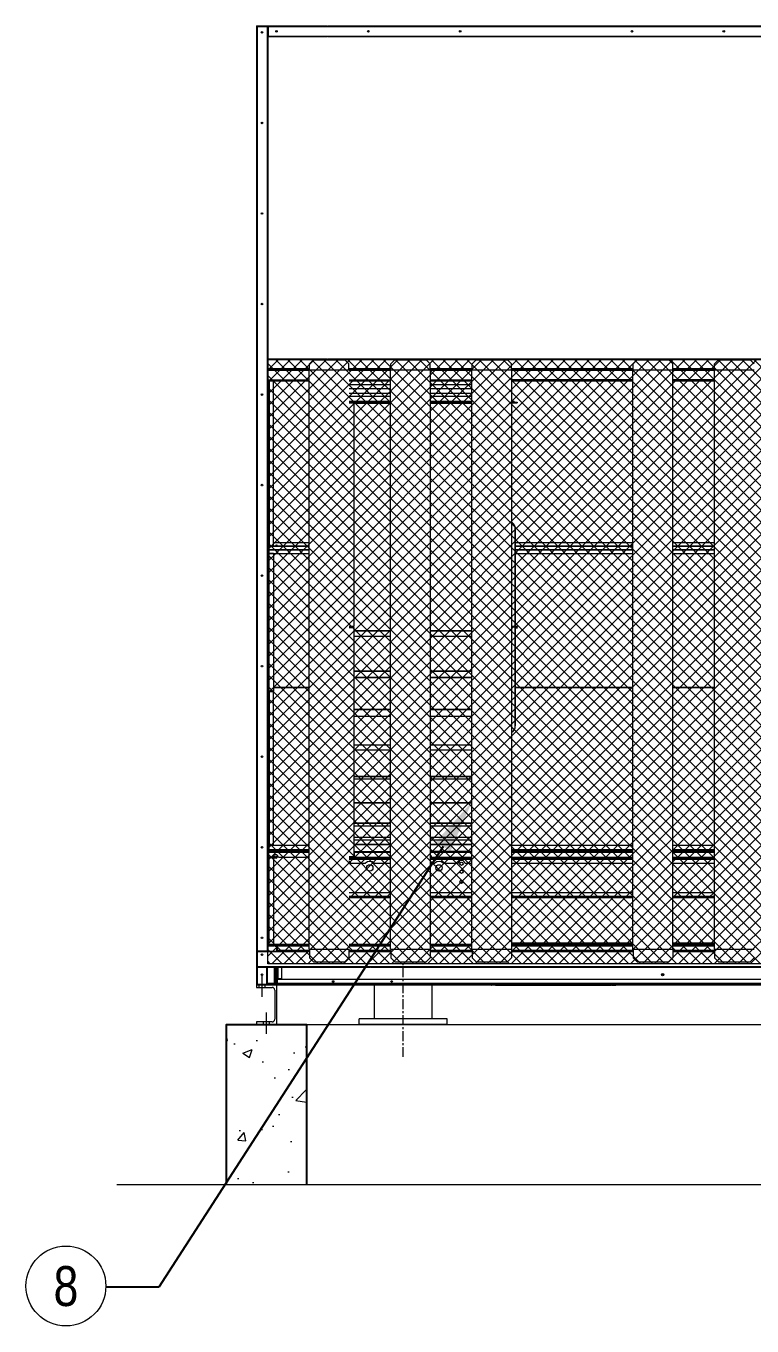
# Model space of a CAD drawing. Header units: millimetres. Extents: x -17070 to 43320, y -291348 to 36448.
# Drawn here: x 31041 to 33767, y 20852 to 25733 of the extents above; entities that cross this region are included whole.
import ezdxf
from ezdxf import colors
from ezdxf.entities.mleader import LeaderData, LeaderLine
from ezdxf.enums import TextEntityAlignment as Align
from ezdxf.math import Vec2, Vec3

# ---------------------------------------------------------------- set-up
doc = ezdxf.new("R2010")
doc.units = ezdxf.units.MM
for name, pattern in [('CENTER', [2, 1.25, -0.25, 0.25, -0.25]), ('CENTERX2', [4, 2.5, -0.5, 0.5, -0.5]), ('HIDDEN', [0.375, 0.25, -0.125]), ('HIDDENX2', [0.75, 0.5, -0.25])]:
    doc.linetypes.add(name, pattern=pattern)
for name, color, linetype in [('center', 1, 'CENTER'), ('HIDD', 2, 'HIDDENX2'), ('냉각탑_dim', 1, 'Continuous'), ('냉각탑_text', 3, 'Continuous'), ('냉각탑_기초', 23, 'Continuous')]:
    doc.layers.add(name, color=color, linetype=linetype)
doc.styles.get("Standard").update_dxf_attribs({"font": 'arial.ttf'})

# ---------------------------------------------------------------- blocks, each defined once
blk = doc.blocks.new('2')
at = {"lineweight": 20}
h = blk.add_hatch(dxfattribs=at)
h.set_pattern_fill('ANSI37', scale=10)
h.set_pattern_definition([(45, (-1549776.202, -410864.712), (-22.4506403, 22.4506403), []), (135, (-1549776.202, -410864.712), (-22.4506403, -22.4506403), [])])
h.paths.add_polyline_path([(36064.4, 22211.2), (36064.4, 24481.2), (31948.4, 24481.2), (31948.4, 22211.2)])
at = {"color": 7, "lineweight": 20}
for p, q in [((31908.4, 25731.5), (31908.4, 22286.9)), ((32103.9, 24439.8), (31950.1, 24439.8)), ((32104.9, 24445.2), (31950.4, 24445.2)), ((32104.9, 24443.2), (31951.8, 24443.2)), ((32410.4, 24445.2), (32252.9, 24445.2)), ((32410.4, 24443.2), (32252.9, 24443.2)), ((32409.4, 24439.8), (32253.9, 24439.8)), ((32715.9, 24445.2), (32558.4, 24445.2)), ((32715.9, 24443.2), (32558.4, 24443.2)), ((32714.9, 24439.8), (32559.4, 24439.8)), ((33321.4, 24445.2), (32863.9, 24445.2)), ((33320.4, 24439.8), (32864.9, 24439.8)), ((33626.9, 24445.2), (33469.4, 24445.2)), ((33625.9, 24439.8), (33470.4, 24439.8)), ((31950.1, 24404.6), (32103.9, 24404.6)), ((31950.4, 24401.2), (32103.9, 24401.2)), ((31950.4, 22288.6), (31950.4, 24401.2)), ((32253.9, 24404.6), (32409.4, 24404.6)), ((32253.9, 24401.2), (32409.4, 24401.2)), ((32559.4, 24404.6), (32714.9, 24404.6)), ((32559.4, 24401.2), (32714.9, 24401.2)), ((32864.9, 24404.6), (33320.4, 24404.6)), ((32864.9, 24401.2), (33320.4, 24401.2)), ((33470.4, 24404.6), (33625.9, 24404.6)), ((33470.4, 24401.2), (33625.9, 24401.2)), ((31906.4, 23982.9), (31906.4, 22286.9)), ((32253.9, 22609.8), (32409.4, 22609.8)), ((32253.9, 22604.6), (32409.4, 22604.6)), ((32559.4, 22609.8), (32714.9, 22609.8)), ((32559.4, 22604.6), (32714.9, 22604.6)), ((32864.9, 22609.8), (33320.4, 22609.8)), ((32864.9, 22604.6), (33320.4, 22604.6)), ((33470.4, 22609.8), (33625.9, 22609.8)), ((33470.4, 22604.6), (33625.9, 22604.6)), ((32688.6, 22589.8), (32714.9, 22589.8)), ((32864.9, 22589.8), (33320.4, 22589.8)), ((33470.4, 22589.8), (33625.9, 22589.8)), ((32253.9, 22479.8), (32409.4, 22479.8)), ((32409.4, 22465), (32253.9, 22465)), ((32409.4, 22459.8), (32253.9, 22459.8)), ((32559.4, 22479.8), (32714.9, 22479.8)), ((32714.9, 22465), (32559.4, 22465)), ((32714.9, 22459.8), (32559.4, 22459.8)), ((32864.9, 22479.8), (33320.4, 22479.8)), ((33320.4, 22465), (32864.9, 22465)), ((33320.4, 22459.8), (32864.9, 22459.8)), ((33470.4, 22479.8), (33625.9, 22479.8)), ((33625.9, 22465), (33470.4, 22465)), ((33625.9, 22459.8), (33470.4, 22459.8)), ((31953.4, 22284.8), (32103.9, 22284.8)), ((31974.2, 22283.2), (32103.9, 22283.2)), ((32103.9, 22278), (31984, 22278)), ((31984, 22263.2), (32104.9, 22263.2)), ((32252.9, 22263.2), (32410.4, 22263.2)), ((32253.9, 22284.8), (32409.4, 22284.8)), ((32253.9, 22283.2), (32409.4, 22283.2)), ((32409.4, 22283.2), (32253.9, 22283.2)), ((32409.4, 22278), (32253.9, 22278)), ((32558.4, 22263.2), (32715.9, 22263.2)), ((32559.4, 22284.8), (32714.9, 22284.8)), ((32559.4, 22283.2), (32714.9, 22283.2)), ((32714.9, 22283.2), (32559.4, 22283.2)), ((32714.9, 22278), (32559.4, 22278)), ((32863.9, 22263.2), (33321.4, 22263.2)), ((32864.9, 22284.8), (33320.4, 22284.8)), ((32864.9, 22283.2), (33320.4, 22283.2)), ((33320.4, 22283.2), (32864.9, 22283.2)), ((33320.4, 22278), (32864.9, 22278)), ((33469.4, 22263.2), (33626.9, 22263.2)), ((33470.4, 22284.8), (33625.9, 22284.8)), ((33470.4, 22283.2), (33625.9, 22283.2)), ((33625.9, 22283.2), (33470.4, 22283.2)), ((33625.9, 22278), (33470.4, 22278)), ((36028.8, 22153.2), (31984, 22153.2)), ((31984, 22138.4), (36028.8, 22138.4)), ((31984, 22133.2), (36028.8, 22133.2)), ((32348.8, 22133.2), (32348.8, 22005.2)), ((32565.1, 22133.2), (32565.1, 22005.2)), ((32621.9, 22005.2), (32291.9, 22005.2)), ((32291.9, 21983.2), (32291.9, 22005.2)), ((32621.9, 21983.2), (32291.9, 21983.2)), ((32318.8, 21983.2), (32535.1, 21983.2)), ((32621.9, 21983.2), (32621.9, 22005.2))]:
    blk.add_line(p, q, dxfattribs=at)
at = {"lineweight": 20}
for p, q in [((31948.4, 24481.2), (36064.4, 24481.2)), ((31948.4, 22211.2), (31948.4, 24481.2)), ((32104.9, 24465.2), (32119.9, 24480.2)), ((32104.9, 24440.2), (32104.9, 24465.2)), ((32119.9, 24480.2), (32237.9, 24480.2)), ((32252.9, 24465.2), (32237.9, 24480.2)), ((32252.9, 24440.2), (32252.9, 24465.2)), ((32410.4, 24465.2), (32425.4, 24480.2)), ((32410.4, 24440.2), (32410.4, 24465.2)), ((32425.4, 24480.2), (32543.4, 24480.2)), ((32558.4, 24465.2), (32543.4, 24480.2)), ((32558.4, 24440.2), (32558.4, 24465.2)), ((32715.9, 24465.2), (32730.9, 24480.2)), ((32715.9, 24440.2), (32715.9, 24465.2)), ((32730.9, 24480.2), (32848.9, 24480.2)), ((32863.9, 24465.2), (32848.9, 24480.2)), ((32863.9, 24440.2), (32863.9, 24465.2)), ((33321.4, 24465.2), (33336.4, 24480.2)), ((33321.4, 24440.2), (33321.4, 24465.2)), ((33336.4, 24480.2), (33454.4, 24480.2)), ((33469.4, 24465.2), (33454.4, 24480.2)), ((33469.4, 24440.2), (33469.4, 24465.2)), ((33626.9, 24465.2), (33641.9, 24480.2)), ((33626.9, 24440.2), (33626.9, 24465.2)), ((33641.9, 24480.2), (33759.9, 24480.2)), ((33774.9, 24465.2), (33759.9, 24480.2)), ((32103.9, 22267.2), (32103.9, 24440.2)), ((32253.9, 24440.2), (32103.9, 24440.2)), ((32409.4, 22267.2), (32409.4, 24440.2)), ((32559.4, 24440.2), (32409.4, 24440.2)), ((32559.4, 22267.2), (32559.4, 24440.2)), ((32714.9, 22267.2), (32714.9, 24440.2)), ((32864.9, 24440.2), (32714.9, 24440.2)), ((32864.9, 22267.2), (32864.9, 24440.2)), ((33320.4, 22267.2), (33320.4, 24440.2)), ((33470.4, 24440.2), (33320.4, 24440.2)), ((33470.4, 22267.2), (33470.4, 24440.2)), ((33625.9, 22267.2), (33625.9, 24440.2)), ((33775.9, 24440.2), (33625.9, 24440.2)), ((31906.4, 22282.1), (31906.4, 22133.2)), ((32103.9, 22267.2), (32253.9, 22267.2)), ((32104.9, 22267.2), (32104.9, 22234.2)), ((32252.9, 22267.2), (32252.9, 22234.2)), ((32409.4, 22267.2), (32559.4, 22267.2)), ((32410.4, 22267.2), (32410.4, 22234.2)), ((32558.4, 22267.2), (32558.4, 22234.2)), ((32714.9, 22267.2), (32864.9, 22267.2)), ((32715.9, 22267.2), (32715.9, 22234.2)), ((32863.9, 22267.2), (32863.9, 22234.2)), ((33320.4, 22267.2), (33470.4, 22267.2)), ((33321.4, 22267.2), (33321.4, 22234.2)), ((33469.4, 22267.2), (33469.4, 22234.2)), ((33625.9, 22267.2), (33775.9, 22267.2)), ((33626.9, 22267.2), (33626.9, 22234.2)), ((32104.9, 22234.2), (32119.9, 22219.2)), ((32119.9, 22219.2), (32237.9, 22219.2)), ((32252.9, 22234.2), (32237.9, 22219.2)), ((32410.4, 22234.2), (32425.4, 22219.2)), ((32425.4, 22219.2), (32543.4, 22219.2)), ((32558.4, 22234.2), (32543.4, 22219.2)), ((32715.9, 22234.2), (32730.9, 22219.2)), ((32730.9, 22219.2), (32848.9, 22219.2)), ((32863.9, 22234.2), (32848.9, 22219.2)), ((33321.4, 22234.2), (33336.4, 22219.2)), ((33336.4, 22219.2), (33454.4, 22219.2)), ((33469.4, 22234.2), (33454.4, 22219.2)), ((33626.9, 22234.2), (33641.9, 22219.2)), ((33641.9, 22219.2), (33759.9, 22219.2)), ((33774.9, 22234.2), (33759.9, 22219.2)), ((36064.4, 22211.2), (31948.4, 22211.2)), ((31979.4, 22133.2), (31906.4, 22133.2)), ((31916.4, 22123.2), (31916.4, 22133.2)), ((31938.4, 22123.2), (31938.4, 22133.2)), ((31932.9, 21983.2), (31932.9, 21993.2)), ((31954.9, 21983.2), (31954.9, 21993.2)), ((31981.4, 21983.2), (36031.4, 21983.2))]:
    blk.add_line(p, q, dxfattribs=at)
at = {"color": 7, "lineweight": 20, "ltscale": 0.001131}
for p, q in [((31950.1, 24442.5), (31950.1, 24439.8)), ((31949.7, 22286.9), (31948.4, 22286.9))]:
    blk.add_line(p, q, dxfattribs=at)
at = {"color": 7, "lineweight": 20, "ltscale": 0.014667}
blk.add_line((31950.1, 24404.6), (31950.1, 24439.8), dxfattribs=at)
at = {"color": 7, "lineweight": 20, "ltscale": 0.001417}
for p, q in [((31950.1, 24404.6), (31950.1, 24401.2)), ((31950.4, 23233.3), (31953.8, 23233.3)), ((31950.4, 22657.6), (31953.8, 22657.6)), ((31953.8, 22609.2), (31950.4, 22609.2)), ((31952.1, 22635.6), (31952.1, 22639)), ((31952.1, 22633.2), (31952.1, 22629.8))]:
    blk.add_line(p, q, dxfattribs=at)
at = {"color": 7, "lineweight": 20, "ltscale": 0.000133398}
blk.add_line((31953.8, 24400.9), (31953.8, 24401.2), dxfattribs=at)
at = {"color": 7, "lineweight": 20, "ltscale": 0.000208374}
blk.add_line((31953.8, 24400.4), (31953.8, 24400.9), dxfattribs=at)
at = {"color": 7, "lineweight": 20, "ltscale": 0.258309}
for p, q in [((31953.8, 24400.4), (31953.8, 23780.4)), ((31970.4, 23780.4), (31970.4, 24400.4))]:
    blk.add_line(p, q, dxfattribs=at)
at = {"color": 7, "lineweight": 20, "ltscale": 0.006917}
for p, q in [((31970.4, 24400.4), (31953.8, 24400.4)), ((31953.8, 23780.4), (31970.4, 23780.4)), ((31970.4, 23752.7), (31953.8, 23752.7)), ((31970.4, 23751.5), (31953.8, 23751.5)), ((31970.4, 23235), (31953.8, 23235)), ((31970.4, 23232.8), (31953.8, 23232.8)), ((31952.1, 22655.6), (31952.1, 22639)), ((31953.8, 22657.6), (31970.4, 22657.6)), ((31970.4, 22609.2), (31953.8, 22609.2))]:
    blk.add_line(p, q, dxfattribs=at)
at = {"color": 7, "lineweight": 20, "ltscale": 0.000341772}
blk.add_line((31970.4, 24400.4), (31970.4, 24401.2), dxfattribs=at)
at = {"color": 0, "lineweight": 20}
for p, q in [((32409.4, 24386.1), (32253.9, 24386.1)), ((32253.9, 24372.1), (32409.4, 24372.1)), ((32714.9, 24386.1), (32559.4, 24386.1)), ((32559.4, 24372.1), (32714.9, 24372.1)), ((32409.4, 24352.9), (32253.9, 24352.9)), ((32253.9, 24343.3), (32409.4, 24343.3)), ((32714.9, 24352.9), (32559.4, 24352.9)), ((32559.4, 24343.3), (32714.9, 24343.3))]:
    blk.add_line(p, q, dxfattribs=at)
at = {"color": 7, "lineweight": 20, "ltscale": 0.2695}
for p, q in [((32409.4, 24322.6), (32253.9, 24322.6)), ((32409.4, 24320.6), (32253.9, 24320.6)), ((32714.9, 24322.6), (32559.4, 24322.6)), ((32714.9, 24320.6), (32559.4, 24320.6)), ((32873.5, 24322.6), (32864.9, 24322.6)), ((32873.5, 24320.6), (32864.9, 24320.6))]:
    blk.add_line(p, q, dxfattribs=at)
at = {"color": 7, "lineweight": 20, "ltscale": 0.251167}
for p, q in [((32253.9, 24320.6), (32409.4, 24320.6)), ((32253.9, 24318.6), (32409.4, 24318.6)), ((32559.4, 24320.6), (32714.9, 24320.6)), ((32559.4, 24318.6), (32714.9, 24318.6))]:
    blk.add_line(p, q, dxfattribs=at)
at = {"color": 7, "lineweight": 20, "ltscale": 0.0155}
for p, q in [((32273.1, 24318.6), (32253.9, 24318.6)), ((32864.9, 24320.2), (32885.5, 24320.2)), ((32864.9, 24318.6), (32885.5, 24318.6)), ((32253.9, 23479), (32273.1, 23479)), ((32253.9, 23474.8), (32273.1, 23474.8)), ((32864.9, 23479), (32885.5, 23479)), ((32864.9, 23477.4), (32885.5, 23477.4)), ((32885.5, 23476.8), (32864.9, 23476.8)), ((32885.5, 23475.2), (32864.9, 23475.2)), ((32253.9, 22614.2), (32273.1, 22614.2)), ((32273.1, 22613.9), (32253.9, 22613.9)), ((32253.9, 22613.4), (32273.1, 22613.4)), ((32253.9, 22611.8), (32273.1, 22611.8))]:
    blk.add_line(p, q, dxfattribs=at)
at = {"color": 7, "lineweight": 20, "ltscale": 0.349833}
blk.add_line((32273.1, 23479), (32273.1, 24318.6), dxfattribs=at)
at = {"color": 7, "lineweight": 20, "ltscale": 0.2225}
for p, q in [((32273.1, 24317.2), (32409.4, 24317.2)), ((32559.4, 24317.2), (32714.9, 24317.2)), ((32273.1, 23462.9), (32409.4, 23462.9)), ((32273.1, 23462.3), (32409.4, 23462.3)), ((32273.1, 23442), (32409.4, 23442)), ((32273.1, 23441.7), (32409.4, 23441.7)), ((32559.4, 23462.9), (32714.9, 23462.9)), ((32559.4, 23462.3), (32714.9, 23462.3)), ((32559.4, 23442), (32714.9, 23442)), ((32559.4, 23441.7), (32714.9, 23441.7)), ((32273.1, 23311.2), (32409.4, 23311.2)), ((32273.1, 23310.7), (32409.4, 23310.7)), ((32273.1, 23287.4), (32409.4, 23287.4)), ((32273.1, 23287.1), (32409.4, 23287.1)), ((32559.4, 23311.2), (32714.9, 23311.2)), ((32559.4, 23310.7), (32714.9, 23310.7)), ((32559.4, 23287.4), (32714.9, 23287.4)), ((32559.4, 23287.1), (32714.9, 23287.1)), ((32273.1, 23167.4), (32409.4, 23167.4)), ((32273.1, 23166.9), (32409.4, 23166.9)), ((32273.1, 23141.7), (32409.4, 23141.7)), ((32273.1, 23141.4), (32409.4, 23141.4)), ((32559.4, 23167.4), (32714.9, 23167.4)), ((32559.4, 23166.9), (32714.9, 23166.9)), ((32559.4, 23141.7), (32714.9, 23141.7)), ((32559.4, 23141.4), (32714.9, 23141.4)), ((32273.1, 23034.1), (32409.4, 23034.1)), ((32273.1, 23033.6), (32409.4, 23033.6)), ((32273.1, 23015.3), (32409.4, 23015.3)), ((32273.1, 23015.2), (32409.4, 23015.2)), ((32559.4, 23034.1), (32714.9, 23034.1)), ((32559.4, 23033.6), (32714.9, 23033.6)), ((32559.4, 23015.3), (32714.9, 23015.3)), ((32559.4, 23015.2), (32714.9, 23015.2)), ((32273.1, 22916.1), (32409.4, 22916.1)), ((32273.1, 22915.6), (32409.4, 22915.6)), ((32273.1, 22906.7), (32409.4, 22906.7)), ((32273.1, 22906.6), (32409.4, 22906.6)), ((32559.4, 22916.1), (32714.9, 22916.1)), ((32559.4, 22915.6), (32714.9, 22915.6)), ((32559.4, 22906.7), (32714.9, 22906.7)), ((32559.4, 22906.6), (32714.9, 22906.6)), ((32273.1, 22817), (32409.4, 22817)), ((32273.1, 22816.7), (32409.4, 22816.7)), ((32559.4, 22817), (32714.9, 22817)), ((32559.4, 22816.7), (32714.9, 22816.7)), ((32273.1, 22740.5), (32409.4, 22740.5)), ((32273.1, 22740.2), (32409.4, 22740.2)), ((32273.1, 22730.3), (32409.4, 22730.3)), ((32273.1, 22730.2), (32409.4, 22730.2)), ((32559.4, 22740.5), (32714.9, 22740.5)), ((32559.4, 22740.2), (32714.9, 22740.2)), ((32559.4, 22730.3), (32714.9, 22730.3)), ((32559.4, 22730.2), (32714.9, 22730.2)), ((32273.1, 22687.8), (32409.4, 22687.8)), ((32273.1, 22687.6), (32409.4, 22687.6)), ((32273.1, 22676.8), (32409.4, 22676.8)), ((32273.1, 22676.7), (32409.4, 22676.7)), ((32273.1, 22661.1), (32409.4, 22661.1)), ((32273.1, 22661.1), (32409.4, 22661.1)), ((32273.1, 22659.7), (32409.4, 22659.7)), ((32559.4, 22687.8), (32714.9, 22687.8)), ((32559.4, 22687.6), (32714.9, 22687.6)), ((32559.4, 22676.8), (32714.9, 22676.8)), ((32559.4, 22676.7), (32714.9, 22676.7)), ((32559.4, 22661.1), (32714.9, 22661.1)), ((32559.4, 22661.1), (32714.9, 22661.1)), ((32559.4, 22659.7), (32714.9, 22659.7)), ((32273.1, 22633.1), (32409.4, 22633.1)), ((32409.4, 22629.8), (32273.1, 22629.8)), ((32714.9, 22633.1), (32559.4, 22633.1)), ((32559.4, 22633.1), (32714.9, 22633.1)), ((32714.9, 22629.8), (32559.4, 22629.8))]:
    blk.add_line(p, q, dxfattribs=at)
at = {"color": 7, "lineweight": 20, "ltscale": 0.008333}
for p, q in [((32873.5, 24320.6), (32864.9, 24320.6)), ((31906.4, 22133.2), (31906.4, 22123.2))]:
    blk.add_line(p, q, dxfattribs=at)
at = {"color": 7, "lineweight": 20, "ltscale": 0.000833333}
for p, q in [((32873.5, 24322.6), (32873.5, 24320.6)), ((31950.4, 23752.7), (31952.4, 23752.7)), ((31950.4, 22657.6), (31952.4, 22657.6)), ((31952.4, 22657.6), (31952.4, 22655.6)), ((31953.8, 22655.6), (31953.8, 22657.6)), ((31953.8, 22611.2), (31953.8, 22609.2)), ((32801.9, 22131.2), (32801.9, 22133.2)), ((33241.9, 22131.2), (33241.9, 22133.2))]:
    blk.add_line(p, q, dxfattribs=at)
at = {"color": 7, "lineweight": 20, "ltscale": 0.000666667}
for p, q in [((32885.5, 24320.2), (32885.5, 24318.6)), ((32885.5, 23477.4), (32885.5, 23479)), ((32885.5, 23476.8), (32885.5, 23475.2)), ((32885.5, 23473.8), (32885.5, 23472.2)), ((32273.1, 22613.4), (32273.1, 22611.8)), ((31953.4, 22283.2), (31953.4, 22284.8))]:
    blk.add_line(p, q, dxfattribs=at)
at = {"color": 7, "lineweight": 20, "ltscale": 0.020113}
blk.add_line((32865.4, 23821.2), (32865.4, 23869.5), dxfattribs=at)
at = {"color": 7, "lineweight": 20, "ltscale": 0.018857}
for p, q in [((32878.3, 23844.9), (32878.3, 23799.6)), ((32878.3, 23105.5), (32878.3, 23150.8))]:
    blk.add_line(p, q, dxfattribs=at)
at = {"color": 7, "lineweight": 20, "ltscale": 0.152458}
blk.add_line((32878.3, 23479), (32878.3, 23844.9), dxfattribs=at)
at = {"color": 7, "lineweight": 20, "ltscale": 0.104087}
for p, q in [((32103.9, 23780.2), (31952.1, 23780.2)), ((32103.9, 23778.9), (31952.1, 23778.9)), ((32103.9, 23766.2), (31952.1, 23766.2)), ((32103.9, 23765), (31952.1, 23765)), ((31952.1, 23753), (32103.9, 23753))]:
    blk.add_line(p, q, dxfattribs=at)
at = {"color": 7, "lineweight": 20, "ltscale": 0.000535656}
for p, q in [((31952.1, 23778.9), (31952.1, 23780.2)), ((31970.4, 23751.5), (31970.4, 23752.7))]:
    blk.add_line(p, q, dxfattribs=at)
at = {"color": 7, "lineweight": 20, "ltscale": 0.005298}
blk.add_line((31952.1, 23778.9), (31952.1, 23766.2), dxfattribs=at)
at = {"color": 7, "lineweight": 20, "ltscale": 0.096462}
blk.add_line((32103.9, 23791.9), (31970.4, 23791.9), dxfattribs=at)
at = {"color": 7, "lineweight": 20, "ltscale": 0.142602}
blk.add_line((32865.4, 23479), (32865.4, 23821.2), dxfattribs=at)
at = {"color": 7, "lineweight": 20, "ltscale": 0.133601}
blk.add_line((32878.3, 23799.6), (32878.3, 23479), dxfattribs=at)
at = {"color": 7, "lineweight": 20, "ltscale": 0.205257}
for p, q in [((33320.4, 23791.9), (32878.3, 23791.9)), ((33320.4, 23780.2), (32878.3, 23780.2)), ((33320.4, 23778.9), (32878.3, 23778.9)), ((33625.9, 23791.9), (33470.4, 23791.9)), ((33625.9, 23780.2), (33470.4, 23780.2)), ((33625.9, 23778.9), (33470.4, 23778.9)), ((33320.4, 23766.2), (32878.3, 23766.2)), ((33320.4, 23765), (32878.3, 23765)), ((32878.3, 23753), (33320.4, 23753)), ((33625.9, 23766.2), (33470.4, 23766.2)), ((33625.9, 23765), (33470.4, 23765)), ((33470.4, 23753), (33625.9, 23753)), ((33320.4, 23249), (32878.3, 23249)), ((33320.4, 23248.1), (32878.3, 23248.1)), ((33625.9, 23249), (33470.4, 23249)), ((33625.9, 23248.1), (33470.4, 23248.1))]:
    blk.add_line(p, q, dxfattribs=at)
at = {"color": 7, "lineweight": 20, "ltscale": 0.000708333}
for p, q in [((31950.4, 23767.1), (31952.1, 23767.1)), ((31950.4, 22638.5), (31952.1, 22638.5)), ((31950.4, 22637.6), (31952.1, 22637.6)), ((31952.1, 22631.2), (31950.4, 22631.2)), ((31952.1, 22630.3), (31950.4, 22630.3))]:
    blk.add_line(p, q, dxfattribs=at)
at = {"color": 7, "lineweight": 20, "ltscale": 0.000506051}
blk.add_line((31952.1, 23765), (31952.1, 23766.2), dxfattribs=at)
at = {"color": 7, "lineweight": 20, "ltscale": 0.004993}
blk.add_line((31952.1, 23765), (31952.1, 23753), dxfattribs=at)
at = {"color": 7, "lineweight": 20, "ltscale": 0.000102715}
for p, q in [((31952.4, 23752.7), (31952.4, 23753)), ((31953.8, 23753), (31953.8, 23752.7))]:
    blk.add_line(p, q, dxfattribs=at)
at = {"color": 7, "lineweight": 20, "ltscale": 0.215196}
for p, q in [((31953.8, 23235), (31953.8, 23751.5)), ((31970.4, 23751.5), (31970.4, 23235))]:
    blk.add_line(p, q, dxfattribs=at)
at = {"color": 7, "lineweight": 20, "ltscale": 0.358583}
blk.add_line((32273.1, 22614.2), (32273.1, 23474.8), dxfattribs=at)
at = {"color": 7, "lineweight": 20, "ltscale": 0.000250003}
blk.add_line((32865.4, 23476.8), (32865.4, 23477.4), dxfattribs=at)
at = {"color": 7, "lineweight": 20, "ltscale": 0.164299}
blk.add_line((32865.4, 23080.9), (32865.4, 23475.2), dxfattribs=at)
at = {"color": 7, "lineweight": 20, "ltscale": 0.00025}
for p, q in [((32878.3, 23477.4), (32878.3, 23476.8)), ((32878.3, 23476.8), (32878.3, 23477.4))]:
    blk.add_line(p, q, dxfattribs=at)
at = {"color": 7, "lineweight": 20, "ltscale": 0.154042}
blk.add_line((32878.3, 23475.2), (32878.3, 23105.5), dxfattribs=at)
at = {"color": 7, "lineweight": 20, "ltscale": 0.135185}
blk.add_line((32878.3, 23150.8), (32878.3, 23475.2), dxfattribs=at)
at = {"color": 7, "lineweight": 20, "ltscale": 0.003004}
for p, q in [((32885.5, 23473.8), (32878.3, 23473.8)), ((32885.5, 23472.2), (32878.3, 23472.2))]:
    blk.add_line(p, q, dxfattribs=at)
at = {"color": 7, "lineweight": 20, "ltscale": 0.000249486}
blk.add_line((32885.5, 23476.8), (32885.5, 23477.4), dxfattribs=at)
at = {"color": 7, "lineweight": 20, "ltscale": 0.063875}
for p, q in [((32103.9, 23249), (31970.4, 23249)), ((32103.9, 23248.1), (31970.4, 23248.1))]:
    blk.add_line(p, q, dxfattribs=at)
at = {"color": 7, "lineweight": 20, "ltscale": 0.000615509}
blk.add_line((31952.4, 23233.3), (31952.4, 23234.8), dxfattribs=at)
at = {"color": 7, "lineweight": 20, "ltscale": 0.000909688}
blk.add_line((31953.8, 23232.8), (31953.8, 23235), dxfattribs=at)
at = {"color": 7, "lineweight": 20, "ltscale": 0.000162643}
blk.add_line((31953.8, 23235), (31953.8, 23234.6), dxfattribs=at)
at = {"color": 7, "lineweight": 20, "ltscale": 0.000212316}
blk.add_line((31953.8, 23232.8), (31953.8, 23233.3), dxfattribs=at)
at = {"color": 7, "lineweight": 20, "ltscale": 0.239669}
for p, q in [((31953.8, 23232.8), (31953.8, 22657.6)), ((31970.4, 22657.6), (31970.4, 23232.8))]:
    blk.add_line(p, q, dxfattribs=at)
at = {"color": 7, "lineweight": 20, "ltscale": 0.083938}
for p, q in [((32103.9, 22655.6), (31952.1, 22655.6)), ((32103.9, 22639), (31952.1, 22639)), ((32103.9, 22635.6), (31952.1, 22635.6))]:
    blk.add_line(p, q, dxfattribs=at)
at = {"color": 7, "lineweight": 20, "ltscale": 0.23125}
for p, q in [((33320.4, 22655.6), (32864.9, 22655.6)), ((33625.9, 22655.6), (33470.4, 22655.6)), ((33320.4, 22639), (32864.9, 22639)), ((33320.4, 22635.6), (32864.9, 22635.6)), ((33320.4, 22633.2), (32864.9, 22633.2)), ((33320.4, 22629.8), (32864.9, 22629.8)), ((33625.9, 22639), (33470.4, 22639)), ((33625.9, 22635.6), (33470.4, 22635.6)), ((33625.9, 22633.2), (33470.4, 22633.2)), ((33625.9, 22629.8), (33470.4, 22629.8))]:
    blk.add_line(p, q, dxfattribs=at)
at = {"color": 7, "lineweight": 20, "ltscale": 0.000375}
for p, q in [((31950.4, 22638.5), (31950.4, 22637.6)), ((31950.4, 22630.3), (31950.4, 22631.2))]:
    blk.add_line(p, q, dxfattribs=at)
at = {"color": 7, "lineweight": 20, "ltscale": 0.000128159}
blk.add_line((31950.7, 22609.2), (31950.4, 22609.2), dxfattribs=at)
at = {"color": 7, "lineweight": 20, "ltscale": 0.000414934}
blk.add_line((31951.4, 22632.2), (31952.1, 22631.5), dxfattribs=at)
at = {"color": 7, "lineweight": 20, "ltscale": 0.083939}
for p, q in [((32103.9, 22633.2), (31952.1, 22633.2)), ((32103.9, 22629.8), (31952.1, 22629.8))]:
    blk.add_line(p, q, dxfattribs=at)
at = {"color": 7, "lineweight": 20, "ltscale": 0.00775}
blk.add_line((31952.1, 22611.2), (31952.1, 22629.8), dxfattribs=at)
at = {"color": 7, "lineweight": 20, "ltscale": 0.006792}
blk.add_line((31968.4, 22611.2), (31952.1, 22611.2), dxfattribs=at)
at = {"color": 7, "lineweight": 20, "ltscale": 0.001}
for p, q in [((31952.4, 22633.2), (31952.4, 22635.6)), ((31953.8, 22635.6), (31953.8, 22633.2)), ((31980.4, 22633.2), (31980.4, 22635.6))]:
    blk.add_line(p, q, dxfattribs=at)
at = {"color": 7, "lineweight": 20, "ltscale": 0.000833334}
blk.add_line((31952.4, 22609.2), (31952.4, 22611.2), dxfattribs=at)
at = {"color": 7, "lineweight": 20, "ltscale": 0.135166}
blk.add_line((31953.8, 22284.8), (31953.8, 22609.2), dxfattribs=at)
at = {"color": 7, "lineweight": 20, "ltscale": 0.134725}
blk.add_line((31970.4, 22609.2), (31970.4, 22285.9), dxfattribs=at)
at = {"color": 7, "lineweight": 20, "ltscale": 0.072146}
blk.add_line((32103.9, 22635.2), (31980.4, 22635.2), dxfattribs=at)
at = {"color": 7, "lineweight": 20, "ltscale": 0.111667}
for p, q in [((32103.9, 22611.2), (31988.4, 22611.2)), ((32256.4, 22611.2), (32253.9, 22611.2)), ((32409.4, 22611.2), (32276.4, 22611.2)), ((32714.9, 22611.2), (32564.4, 22611.2)), ((33320.4, 22611.2), (32864.9, 22611.2)), ((33625.9, 22611.2), (33470.4, 22611.2))]:
    blk.add_line(p, q, dxfattribs=at)
at = {"color": 7, "lineweight": 20, "ltscale": 0.007669}
blk.add_line((32273.1, 22633.1), (32273.1, 22614.7), dxfattribs=at)
at = {"color": 7, "lineweight": 20, "ltscale": 0.00033324}
blk.add_line((32273.1, 22614.7), (32273.1, 22613.9), dxfattribs=at)
at = {"color": 7, "lineweight": 20, "ltscale": 0.109501}
blk.add_line((33320.4, 22635.2), (32864.9, 22635.2), dxfattribs=at)
at = {"color": 7, "lineweight": 20, "ltscale": 0.111332}
blk.add_line((33625.9, 22635.2), (33470.4, 22635.2), dxfattribs=at)
at = {"color": 7, "lineweight": 20, "ltscale": 0.023491}
for p, q in [((32259.6, 22589.8), (32316, 22589.8)), ((32607.7, 22589.8), (32664.1, 22589.8))]:
    blk.add_line(p, q, dxfattribs=at)
at = {"color": 7, "lineweight": 20, "ltscale": 0.040938}
for p, q in [((32347.7, 22589.8), (32409.4, 22589.8)), ((32559.4, 22589.8), (32576, 22589.8))]:
    blk.add_line(p, q, dxfattribs=at)
at = {"color": 7, "lineweight": 20, "ltscale": 1.02319e-05}
blk.add_line((33227, 22459.8), (33227, 22459.8), dxfattribs=at)
at = {"color": 7, "lineweight": 20, "ltscale": 1.03489e-05}
blk.add_line((33237.1, 22459.8), (33237.2, 22459.8), dxfattribs=at)
at = {"color": 7, "lineweight": 20, "ltscale": 0.000958273}
blk.add_line((31948.4, 22283.2), (31948.4, 22285.5), dxfattribs=at)
at = {"color": 7, "lineweight": 20, "ltscale": 0.026917}
for p, q in [((31948.4, 22283.2), (31974.2, 22283.2)), ((31974.2, 22280), (31948.4, 22280)), ((31909.6, 22133.2), (31974.2, 22133.2)), ((31974.2, 22136.4), (31946.4, 22136.4))]:
    blk.add_line(p, q, dxfattribs=at)
at = {"color": 7, "lineweight": 20, "ltscale": 0.000749999}
for p, q in [((31948.4, 22278.2), (31948.4, 22280)), ((31950.4, 22278.2), (31950.4, 22280)), ((31953.8, 22278.2), (31953.8, 22280))]:
    blk.add_line(p, q, dxfattribs=at)
at = {"color": 7, "lineweight": 20, "ltscale": 0.02775}
for p, q in [((31974.2, 22278.2), (31948.4, 22278.2)), ((31946.4, 22138.2), (31974.2, 22138.2))]:
    blk.add_line(p, q, dxfattribs=at)
at = {"color": 7, "lineweight": 20, "ltscale": 0.000414935}
blk.add_line((31949.4, 22286.2), (31948.7, 22286.9), dxfattribs=at)
at = {"color": 7, "lineweight": 20, "ltscale": 0.00225}
blk.add_line((31950.4, 22283.2), (31950.4, 22288.6), dxfattribs=at)
at = {"color": 7, "lineweight": 20, "ltscale": 9.12608e-06}
blk.add_line((31950.4, 22288.6), (31950.4, 22288.6), dxfattribs=at)
at = {"color": 7, "lineweight": 20, "ltscale": 0.001532}
for p, q in [((31977.8, 22280), (31974.2, 22280)), ((31977.8, 22136.4), (31974.2, 22136.4))]:
    blk.add_line(p, q, dxfattribs=at)
at = {"color": 7, "lineweight": 20, "ltscale": 0.00075}
for p, q in [((31974.2, 22278.2), (31974.2, 22280)), ((31981.4, 22278.2), (31981.4, 22280)), ((31974.2, 22138.2), (31974.2, 22136.4)), ((31981.4, 22138.2), (31981.4, 22136.4))]:
    blk.add_line(p, q, dxfattribs=at)
at = {"color": 7, "lineweight": 20, "ltscale": 0.000699693}
blk.add_line((31978.4, 22280.9), (31977.1, 22280), dxfattribs=at)
at = {"color": 7, "lineweight": 20, "ltscale": 1.30533e-05}
blk.add_line((31979.4, 22278), (31979.4, 22278), dxfattribs=at)
at = {"color": 7, "lineweight": 20, "ltscale": 0.058167}
for p, q in [((31979.4, 22275.1), (31979.4, 22278)), ((31979.4, 22138.4), (31979.4, 22198.2))]:
    blk.add_line(p, q, dxfattribs=at)
at = {"color": 7, "lineweight": 20, "ltscale": 0.001083}
for p, q in [((31981.4, 22280), (31984, 22280)), ((31981.4, 22278.2), (31984, 22278.2)), ((31981.4, 22138.2), (31984, 22138.2)), ((31981.4, 22136.4), (31984, 22136.4))]:
    blk.add_line(p, q, dxfattribs=at)
at = {"color": 7, "lineweight": 20, "ltscale": 0.007583}
for p, q in [((31981.4, 22278.2), (31981.4, 22260)), ((31981.4, 22156.4), (31981.4, 22138.2))]:
    blk.add_line(p, q, dxfattribs=at)
at = {"color": 7, "lineweight": 20, "ltscale": 0.002167}
for p, q in [((31984, 22283.2), (31984, 22278)), ((31986.6, 22260), (31981.4, 22260)), ((31986.6, 22156.4), (31981.4, 22156.4)), ((31984, 22133.2), (31984, 22138.4))]:
    blk.add_line(p, q, dxfattribs=at)
at = {"color": 7, "lineweight": 20, "ltscale": 0.006167}
for p, q in [((31984, 22278), (31984, 22263.2)), ((32001.4, 22260), (31986.6, 22260)), ((31984, 22153.2), (31984, 22138.4)), ((31986.6, 22156.4), (32001.4, 22156.4))]:
    blk.add_line(p, q, dxfattribs=at)
at = {"color": 7, "lineweight": 20, "ltscale": 0.001333}
for p, q in [((31984.6, 22260), (31984.6, 22263.2)), ((31986.6, 22263.2), (31986.6, 22260)), ((31981.4, 22156.4), (31984.6, 22156.4)), ((31984.6, 22153.2), (31984.6, 22156.4)), ((31986.6, 22156.4), (31986.6, 22153.2))]:
    blk.add_line(p, q, dxfattribs=at)
at = {"color": 7, "lineweight": 20, "ltscale": 0.000167165}
blk.add_line((31981.4, 22260), (31981.8, 22260), dxfattribs=at)
at = {"color": 1, "linetype": 'CENTERX2', "lineweight": 20, "ltscale": 50}
for p, q in [((31927.4, 22088.2), (31927.4, 22168.2)), ((31943.9, 21948.2), (31943.9, 22028.2))]:
    blk.add_line(p, q, dxfattribs=at)
at = {"color": 7, "lineweight": 20, "ltscale": 0.058333}
blk.add_line((31974.2, 22138.2), (31974.2, 22198.2), dxfattribs=at)
at = {"color": 7, "lineweight": 20, "ltscale": 0.043167}
for p, q in [((31981.4, 22198.2), (31981.4, 22156.4)), ((31986.6, 22198.2), (31986.6, 22156.4)), ((32001.4, 22156.4), (32001.4, 22198.2))]:
    blk.add_line(p, q, dxfattribs=at)
at = {"color": 7, "lineweight": 20, "ltscale": 0.125}
for p, q in [((31981.4, 22133.2), (31906.4, 22133.2)), ((31906.4, 21983.2), (31981.4, 21983.2))]:
    blk.add_line(p, q, dxfattribs=at)
at = {"color": 7, "lineweight": 20, "ltscale": 0.05125}
for p, q in [((31906.4, 22123.2), (31964.9, 22123.2)), ((31964.9, 21993.2), (31906.4, 21993.2))]:
    blk.add_line(p, q, dxfattribs=at)
at = {"color": 7, "lineweight": 20, "ltscale": 0.280701}
for p, q in [((31907.8, 22133.2), (31943, 22133.2)), ((31943, 22133.2), (31950.4, 22133.2)), ((32148.4, 22133.2), (31950.4, 22133.2)), ((31984.6, 22133.2), (35724.2, 22133.2)), ((35460.4, 22133.2), (32148.4, 22133.2))]:
    blk.add_line(p, q, dxfattribs=at)
at = {"color": 7, "lineweight": 20, "ltscale": 5.84498e-05}
blk.add_line((31908.4, 22133.3), (31908.4, 22133.2), dxfattribs=at)
at = {"color": 7, "lineweight": 20, "ltscale": 0.000499186}
blk.add_line((31909.6, 22133.2), (31908.4, 22133.2), dxfattribs=at)
at = {"color": 7, "lineweight": 20, "ltscale": 0.027746}
blk.add_line((31974.2, 22138.2), (31946.4, 22138.2), dxfattribs=at)
at = {"color": 7, "lineweight": 20, "ltscale": 0.0006674}
blk.add_line((31948.4, 22136.6), (31948.4, 22138.2), dxfattribs=at)
at = {"color": 7, "lineweight": 20, "ltscale": 2.54818e-05}
blk.add_line((31948.4, 22136.5), (31948.4, 22136.6), dxfattribs=at)
at = {"color": 7, "lineweight": 20, "ltscale": 0.00074927}
blk.add_line((31950.4, 22138.2), (31950.4, 22136.4), dxfattribs=at)
at = {"color": 7, "lineweight": 20, "ltscale": 0.000666668}
blk.add_line((31952.1, 22138.2), (31952.1, 22136.6), dxfattribs=at)
at = {"color": 7, "lineweight": 20, "ltscale": 8.33333e-05}
blk.add_line((31952.1, 22136.4), (31952.1, 22136.6), dxfattribs=at)
at = {"color": 7, "lineweight": 20, "ltscale": 0.009208}
blk.add_line((31952.1, 22136.6), (31974.2, 22136.6), dxfattribs=at)
at = {"color": 7, "lineweight": 20, "ltscale": 0.004083}
blk.add_line((31974.2, 22133.2), (31984, 22133.2), dxfattribs=at)
at = {"color": 7, "lineweight": 20, "ltscale": 0.000699695}
blk.add_line((31978.4, 22135.4), (31977.1, 22136.4), dxfattribs=at)
at = {"color": 7, "lineweight": 20, "ltscale": 0.000967382}
blk.add_line((31979, 22136.6), (31981.4, 22136.6), dxfattribs=at)
at = {"color": 7, "lineweight": 20, "ltscale": 0.000834114}
blk.add_line((31979.4, 22155.2), (31981.4, 22155.2), dxfattribs=at)
at = {"lineweight": 20, "ltscale": 25}
blk.add_line((31981.4, 22133.2), (31981.4, 21983.2), dxfattribs=at)
at = {"color": 7, "lineweight": 20, "ltscale": 2.13171e-06}
blk.add_line((32784.9, 22133.2), (32784.9, 22133.2), dxfattribs=at)
at = {"color": 7, "lineweight": 20, "ltscale": 0.004833}
for p, q in [((32801.9, 22131.2), (32790.3, 22131.2)), ((33241.9, 22131.2), (33253.5, 22131.2))]:
    blk.add_line(p, q, dxfattribs=at)
at = {"color": 7, "lineweight": 20, "ltscale": 0.000834981}
for p, q in [((32803.9, 22131.2), (32803.9, 22133.2)), ((33239.9, 22131.2), (33239.9, 22133.2))]:
    blk.add_line(p, q, dxfattribs=at)
at = {"color": 7, "lineweight": 20, "ltscale": 0.056667}
blk.add_line((32803.9, 22131.2), (33239.9, 22131.2), dxfattribs=at)
at = {"color": 7, "lineweight": 20, "ltscale": 7.17165e-06}
blk.add_line((32840.7, 22133.2), (32840.6, 22133.2), dxfattribs=at)
at = {"color": 7, "lineweight": 20, "ltscale": 7.33296e-06}
blk.add_line((32851.5, 22133.2), (32851.5, 22133.2), dxfattribs=at)
at = {"color": 7, "lineweight": 20, "ltscale": 2.15275e-06}
blk.add_line((33258.9, 22133.2), (33258.9, 22133.2), dxfattribs=at)
at = {"color": 7, "lineweight": 20, "ltscale": 0.091667}
blk.add_line((31974.9, 22113.2), (31974.9, 22003.2), dxfattribs=at)
at = {"color": 7, "lineweight": 20, "ltscale": 0.0625}
blk.add_line((31906.4, 21993.2), (31906.4, 21983.2), dxfattribs=at)
at = {"color": 0}
for points in [[(32864.9, 24404.6), (33320.4, 24404.6)], [(33470.4, 24404.6), (33625.9, 24404.6)], [(33320.4, 22288.2), (32864.9, 22288.2)], [(33625.9, 22288.2), (33470.4, 22288.2)]]:
    blk.add_lwpolyline(points, dxfattribs=at)
at = {"color": 7, "lineweight": 20}
for centre, radius in [((31927.4, 25709.2), 3), ((31981.4, 25713.2), 3), ((32326.4, 25713.2), 3), ((32671.4, 25713.2), 3), ((33316.4, 25713.2), 3), ((33661.4, 25713.2), 3), ((31927.4, 25369.2), 3), ((31927.4, 25029.2), 3), ((31927.4, 24689.2), 3), ((31927.4, 24349.2), 3), ((31927.4, 24009.2), 3), ((31927.4, 23669.2), 3), ((31927.4, 23329.2), 3), ((31927.4, 22989.2), 3), ((31927.4, 22649.2), 3), ((31978.4, 22611.2), 4.5), ((31978.4, 22611.2), 3), ((32331.9, 22571.8), 12), ((32591.9, 22571.8), 12), ((32676.4, 22587.3), 6), ((32676.4, 22557.3), 6), ((32676.4, 22519.8), 6), ((31927.4, 22309.2), 3), ((31927.4, 22245.7), 3), ((31927.4, 22170.7), 3), ((33431.4, 22170.7), 4.5), ((33431.4, 22170.7), 3), ((32194.4, 22145.2), 3), ((32414.4, 22145.2), 3)]:
    blk.add_circle(centre, radius, dxfattribs=at)
for centre, radius, start, end in [((31951.8, 24439.8), 3.4, 90, 135.0002), ((32888.3, 23902.3), 40, 234.1971, 235.142), ((32848.3, 23844.9), 30, 0, 55.142), ((32848.3, 23105.5), 30, 304.858, 360), ((32888.3, 23048.1), 40, 124.858, 125.8029), ((31953.8, 22629.8), 3.4, 120.0073, 155.6842), ((31978.4, 22611.2), 10, 0, 180), ((32266.4, 22611.2), 10, 176.5502, 180), ((32266.4, 22611.2), 10, 164.372, 167.291), ((32266.4, 22611.2), 4.5, 172.3377, 198.1247), ((32266.4, 22611.2), 4.5, 143.2266, 150.7324), ((32266.4, 22611.2), 3, 168.463, 207.8181), ((32266.4, 22611.2), 3, 116.1063, 132.8335), ((32266.4, 22611.2), 3, 47.1666, 63.8937), ((32266.4, 22611.2), 3, 332.1843, 11.537), ((32266.4, 22611.2), 4.5, 29.2676, 36.7734), ((32266.4, 22611.2), 4.5, 341.8738, 7.6623), ((32266.4, 22611.2), 10, 0, 47.9348), ((32554.4, 22611.2), 10, 0, 59.9975), ((32247.4, 22587.3), 12.5, 11.537, 58.6676), ((32331.9, 22571.8), 24, 48.5904, 131.4096), ((32591.9, 22571.8), 24, 48.5904, 131.4096), ((32676.4, 22587.3), 12.5, 11.537, 168.463), ((31947, 22288.6), 3.4, 294.3157, 0), ((31975.4, 22277.2), 10, 163.7293, 174.2608), ((31975.4, 22277.2), 10, 120, 130.5358), ((31975.4, 22277.2), 4.5, 141.5215, 167.16), ((31974.2, 22278), 5.2, 0, 90), ((31975.4, 22277.2), 4.5, 332.7338, 35.0776), ((31945, 22136.6), 3.4, 270, 270.9278), ((31945, 22136.6), 3.4, 356.6277, 0), ((31946.3, 22136.6), 2.04, 354.372, 359.993), ((31964.9, 22113.2), 10, 0, 90), ((31974.2, 22138.4), 5.2, 270, 0), ((32790.3, 22134.6), 3.4, 204.2426, 270), ((32790.3, 22134.6), 1.4, 267.8184, 270), ((33253.5, 22134.6), 3.4, 270, 335.7574), ((33253.5, 22134.6), 1.4, 270, 272.1991), ((33399.1, 22138.4), 5.2, 269.7408, 270), ((33463.7, 22138.4), 5.2, 270, 270.2592), ((31964.9, 22003.2), 10, 270, 0)]:
    blk.add_arc(centre, radius, start, end, dxfattribs=at)
for centre, major_axis, start_param, end_param in [((31953.8, 24403.1), (-3.4, 0), 1.021137, 1.570796), ((31953.8, 23782.6), (-3.4, 0), 0, 1.570796), ((31981.4, 23782.4), (3, 0), 6.283156, 9.424749), ((31981.4, 23782.4), (3, 0), 3.141564, 4.212389), ((31981.4, 23778.6), (4.5, 0), 1.06086, 2.070796), ((31981.4, 23778.6), (4.5, 0), 2.070796, 2.080733), ((31981.4, 23782.4), (3, 0), 4.212389, 6.283156), ((33316.4, 23782.4), (3, 0), 1.070796, 3.141564), ((33316.4, 23782.4), (3, 0), 3.141564, 6.283156), ((33316.4, 23778.6), (-4.5, 0), 4.202452, 5.222326), ((33316.4, 23782.4), (3, 0), 6.283156, 7.353982), ((31953.8, 23753.6), (-3.4, 0), 0.42439, 1.570796), ((31953.8, 23753.6), (-1.4, 0), 0.812584, 1.570796), ((31953.8, 23236.8), (-3.4, 0), 0, 1.570796)]:
    blk.add_ellipse(centre, major_axis=major_axis, ratio=0.642788, start_param=start_param, end_param=end_param, dxfattribs=at)
for points in [[(31950.1, 24442.5), (31950.4, 24442.8), (31950.7, 24443), (31951.1, 24443.1), (31951.4, 24443.2), (31951.8, 24443.2)], [(31949.7, 22286.9), (31949.9, 22287.2), (31950.1, 22287.6), (31950.3, 22287.9), (31950.4, 22288.3), (31950.4, 22288.6)]]:
    blk.add_open_spline(points, degree=5, dxfattribs=at)
for points in [[(31977.8, 22280), (31978.3, 22279.6), (31978.8, 22279.3), (31979.1, 22278.9), (31979.3, 22278.5), (31979.4, 22278.1), (31979.4, 22278.1), (31979.4, 22278), (31979.4, 22278)], [(31977.8, 22136.4), (31978.3, 22136.7), (31978.8, 22137.1), (31979.1, 22137.5), (31979.3, 22137.9), (31979.4, 22138.3), (31979.4, 22138.3), (31979.4, 22138.4), (31979.4, 22138.4)]]:
    blk.add_open_spline(points, degree=5, knots=[0, 0, 0, 0, 0, 0, 6.96855, 6.96855, 6.96855, 7.688136, 7.688136, 7.688136, 7.688136, 7.688136, 7.688136], dxfattribs=at)
at = {"layer": 'center', "lineweight": 20}
for p, q in [((31906.4, 25733.2), (36106.4, 25733.2)), ((31906.4, 25733.2), (31906.4, 22133.2)), ((31948.4, 25733.2), (31948.4, 22258.2)), ((31948.4, 25693.2), (36064.4, 25693.2)), ((31948.4, 24483.2), (36064.4, 24483.2)), ((31948.4, 24443.2), (32104.9, 24443.2)), ((32252.9, 24443.2), (32410.4, 24443.2)), ((32558.4, 24443.2), (32715.9, 24443.2)), ((32104.9, 22258.2), (31906.4, 22258.2)), ((32410.4, 22258.2), (32252.9, 22258.2)), ((32715.9, 22258.2), (32558.4, 22258.2)), ((33321.4, 22258.2), (32863.9, 22258.2)), ((33626.9, 22258.2), (33469.4, 22258.2)), ((36106.4, 22198.2), (31906.4, 22198.2)), ((31946.4, 22198.2), (31946.4, 22133.2)), ((31906.4, 22133.2), (31946.4, 22133.2))]:
    blk.add_line(p, q, dxfattribs=at)
at = {"layer": 'center', "color": 2, "lineweight": 20}
for p, q in [((31948.4, 24481.2), (36064.4, 24481.2)), ((31948.4, 24445.2), (32104.9, 24445.2)), ((32252.9, 24445.2), (32410.4, 24445.2)), ((32558.4, 24445.2), (32715.9, 24445.2)), ((32863.9, 24445.2), (33321.4, 24445.2)), ((33469.4, 24445.2), (33626.9, 24445.2))]:
    blk.add_line(p, q, dxfattribs=at)
at = {"layer": 'HIDD', "linetype": 'HIDDEN', "lineweight": 20}
for p, q in [((31908.4, 25731.2), (36104.4, 25731.2)), ((31908.4, 25731.2), (31908.4, 22260.2)), ((31946.4, 25731.2), (31946.4, 22260.2)), ((31950.4, 25731.2), (31950.4, 25695.2)), ((31948.4, 25695.2), (36064.4, 25695.2)), ((31908.4, 22260.2), (31946.4, 22260.2)), ((32104.9, 22256.2), (31908.4, 22256.2)), ((31908.4, 22256.2), (31908.4, 22133.2)), ((32410.4, 22256.2), (32252.9, 22256.2)), ((32715.9, 22256.2), (32558.4, 22256.2)), ((33321.4, 22256.2), (32863.9, 22256.2)), ((33626.9, 22256.2), (33469.4, 22256.2)), ((36104.4, 22200.2), (31906.4, 22200.2)), ((31944.4, 22198.2), (31944.4, 22135.2)), ((31906.4, 22135.2), (31944.4, 22135.2))]:
    blk.add_line(p, q, dxfattribs=at)

msp = doc.modelspace()

# ---------------------------------------------------------------- hatches: boundary and pattern name
at = {"layer": '냉각탑_기초', "lineweight": 20, "ltscale": 30}
h = msp.add_hatch(dxfattribs=at)
h.set_pattern_fill('AR-CONC', color=256, scale=50, style=0)
h.set_pattern_definition([(50, (17165.34, 5441.88), (358.63, -31.376), [37.5, -412.5]), (355, (17165.34, 5441.88), (-69.3757, 376.096), [30, -330]), (100.4514, (17195.22, 5439.26), (289.2547, 344.72), [31.87, -350.571]), (46.1842, (17165.34, 5541.88), (533.6205, -82.7595), [56.25, -618.75]), (96.6356, (17209.8, 5535), (467.331, 487.059), [47.805, -525.856]), (351.1842, (17165.34, 5541.9), (467.331, 487.059), [45, -495]), (21, (17215.34, 5516.88), (298.4535, -201.3094), [37.5, -412.5]), (326, (17215.34, 5516.88), (121.6577, 362.575), [30, -330]), (71.4514, (17240.2, 5500.1), (420.1113, 161.265), [31.87, -350.571]), (37.5, (17165.34, 5441.88), (6.0799, 166.4469), [0, -326, 0, -335, 0, -331.25]), (7.5, (17165.34, 5441.88), (131.5348, 197.2059), [0, -191, 0, -318.5, 0, -126.25]), (327.5, (17053.84, 5441.88), (266.9112, -11.2774), [0, -125, 0, -390, 0, -517.5]), (317.5, (17003.84, 5441.88), (291.593, 50.0525), [0, -162.5, 0, -259, 0, -367.5])])
h.paths.add_polyline_path([(32093.9, 21983.2), (31793.9, 21983.2), (31793.9, 21383.2), (32093.9, 21383.2)])

# ---------------------------------------------------------------- linework, layer by layer
at = {"layer": 'center', "lineweight": 20, "ltscale": 30}
msp.add_line((32456.8, 21861.7), (32456.8, 22211.8), dxfattribs=at)
at = {"layer": '냉각탑_dim', "linetype": 'ByBlock', "lineweight": 20}
msp.add_circle((31190.6, 21001.6), 150, dxfattribs=at)
at = {"layer": '냉각탑_기초', "lineweight": 20, "ltscale": 30}
msp.add_line((31381.8, 21383.2), (36739.8, 21383.2), dxfattribs=at)
at = {"layer": '냉각탑_기초', "ltscale": 30}
msp.add_lwpolyline([(31793.9, 21383.2), (31793.9, 21983.2), (32093.9, 21983.2), (32093.9, 21383.2)], dxfattribs=at)

# ---------------------------------------------------------------- block references
msp.add_blockref('2', (0, 0))

# ---------------------------------------------------------------- texts
at = {"layer": '냉각탑_text', "lineweight": 20, "width": 0.8}
msp.add_text('8', height=150, dxfattribs=at).set_placement((31190.6, 21001.6), align=Align.MIDDLE_CENTER)

# ---------------------------------------------------------------- leaders
at = {"layer": '냉각탑_dim', "lineweight": 20}
ml = msp.add_multileader_mtext('Standard', dxfattribs=at)
ml.set_content('')
ml.set_leader_properties(color=256)
ml.build(insert=Vec2(0, 0))
ml.multileader.update_dxf_attribs({"text_right_attachment_type": 6, "dogleg_length": 5, "arrow_head_size": 199.5, "scale": 30})
ctx = ml.context
ctx.base_point, ctx.scale, ctx.char_height, ctx.arrow_head_size, ctx.landing_gap_size, ctx.plane_origin = Vec3(31340.6, 20996.9), 30, 7.18, 199.5, 3.59, Vec3(33145.5, 21322.6)
ctx.right_attachment, ctx.text_align_type = 6, 2
notes = []
notes.append((ctx, [(0, (1, 1, 0), (31540.1, 20996.9), (-1, 0), 199.5, [(0, [(32715.4, 22819.5)], 0, [])])]))
ctx.mtext, ml.multileader.dxf.content_type = None, 0
for ctx, leaders in notes:
    for number, flags, end, landing, length, lines in leaders:
        leader = LeaderData()
        leader.index, (leader.has_last_leader_line, leader.has_dogleg_vector, leader.attachment_direction) = number, flags
        leader.last_leader_point, leader.dogleg_vector, leader.dogleg_length = Vec3(end), Vec3(landing), length
        for number, points, colour, breaks in lines:
            line = LeaderLine()
            line.index, line.vertices, line.color, line.breaks = number, Vec3.list(points), colors.encode_raw_color(colour), breaks
            leader.lines.append(line)
        ctx.leaders.append(leader)

doc.saveas('drawing.dxf')
